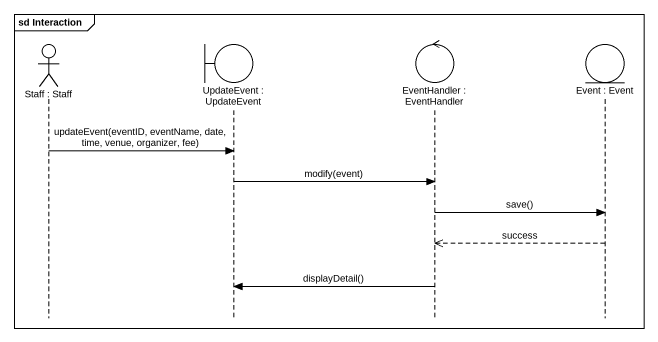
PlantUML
@startuml
mainframe sd Interaction
hide footbox
actor "Staff : Staff" as Staff
boundary "UpdateEvent : UpdateEvent" as UpdateEvent
control "EventHandler : EventHandler" as EventHandler
entity "Event : Event" as Event

Staff -> UpdateEvent : updateEvent(eventID, eventName, date, time, venue, organizer, fee)
UpdateEvent -> EventHandler : modify(event)
EventHandler -> Event : save()
Event -->> EventHandler : success
EventHandler -> UpdateEvent : displayDetail()
@enduml
